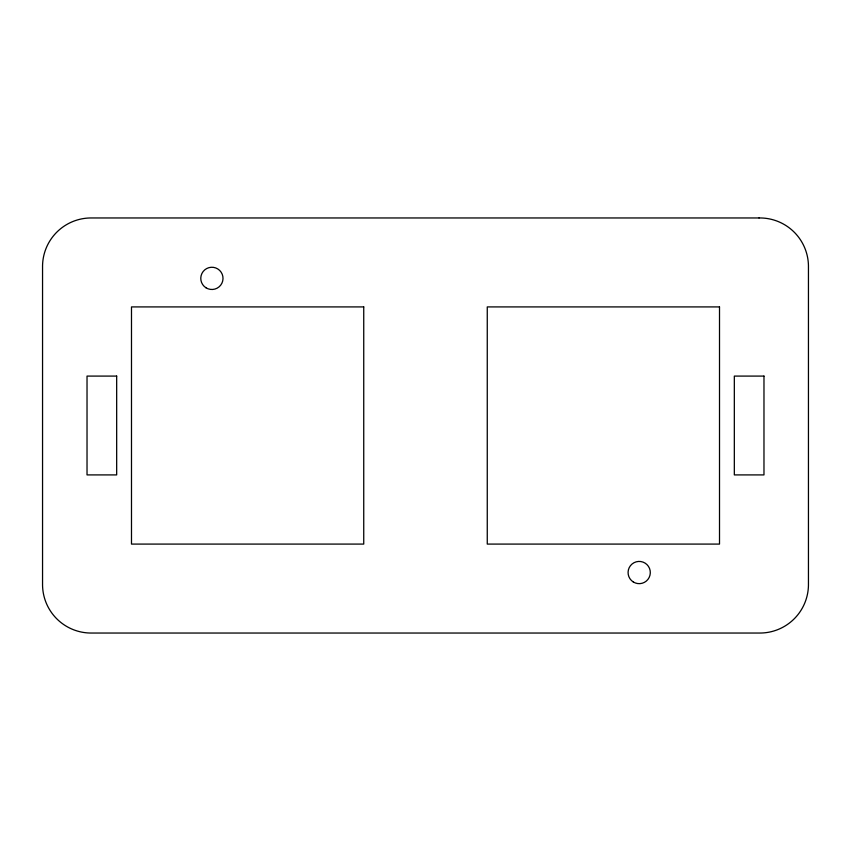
<?xml version="1.0" encoding="UTF-8"?>
<svg xmlns="http://www.w3.org/2000/svg" width="851" height="851" viewBox="0 0 851 851"><rect width="100%" height="100%" fill="white"/><g stroke="black" fill="none" stroke-linecap="round" stroke-linejoin="round"><path stroke-width="1.28" d="M759.039 217.962L91.961 217.962A48.592 48.592 0 0 0 42.55 267.374L42.55 583.626A48.592 48.592 0 0 0 91.961 633.038L759.039 633.038A48.592 48.592 0 0 0 808.45 583.626L808.45 267.374A48.592 48.592 0 0 0 759.039 217.962M363.739 306.913L131.49 306.913L131.49 544.087L363.739 544.087L363.739 306.913M719.51 306.913L487.261 306.913L487.261 544.087L719.51 544.087L719.51 306.913M116.672 376.089L87.025 376.089L87.025 474.911L116.672 474.911L116.672 376.089M763.975 376.089L734.328 376.089L734.328 474.911L763.975 474.911L763.975 376.089M633.282 581.956A11.116 11.116 0 0 0 650.302 572.957A11.116 11.116 0 0 0 633.995 562.713A11.116 11.116 0 0 0 633.282 581.956M205.985 287.787A11.116 11.116 0 0 0 223.005 278.777A11.116 11.116 0 0 0 206.697 268.544A11.116 11.116 0 0 0 205.985 287.787"/></g></svg>
